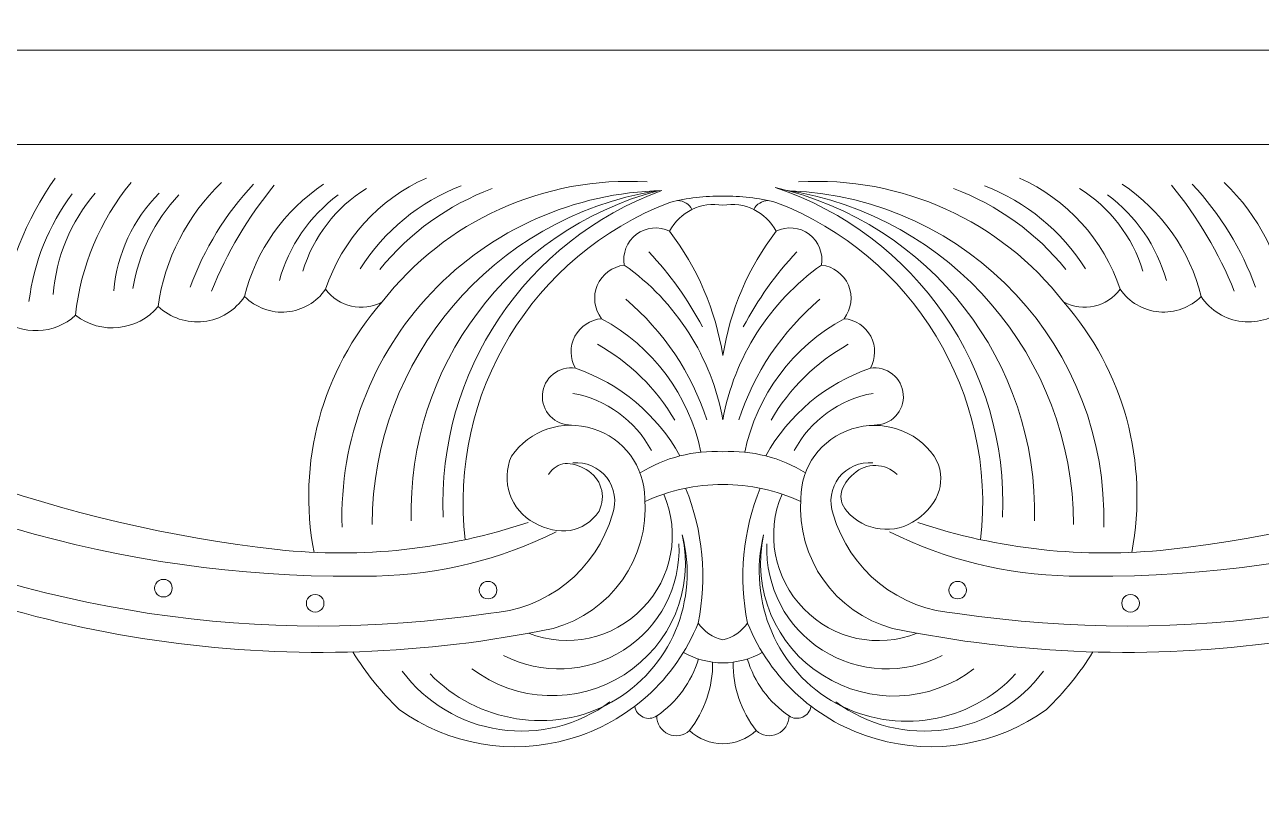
# Model space of a CAD drawing. Header units: millimetres. Extents: x 4338 to 4582, y 3188 to 3439.
# Drawn here: x 4412.27 to 4460.55, y 3347.78 to 3378.08 of the extents above; entities that cross this region are included whole.
import ezdxf

# ---------------------------------------------------------------- set-up
doc = ezdxf.new("R2010")
doc.units = ezdxf.units.MM
doc.header["$MEASUREMENT"] = 0
doc.layers.add('SITARA ALL', color=18, linetype='Continuous', true_color=0x000000)

msp = doc.modelspace()

# ---------------------------------------------------------------- linework, layer by layer
at = {"layer": 'SITARA ALL', "lineweight": 9}
for points, knots in [([(4337.525, 3438.894), (4337.525, 3438.894), (4581.525, 3438.894), (4581.525, 3438.894), (4581.525, 3438.894), (4581.525, 3316.894), (4581.525, 3316.894), (4581.525, 3316.894), (4337.525, 3316.894), (4337.525, 3316.894), (4337.525, 3316.894), (4337.525, 3438.894), (4337.525, 3438.894)], [0, 0, 0, 0, 0.25, 0.25, 0.25, 0.5, 0.5, 0.5, 0.75, 0.75, 0.75, 1, 1, 1, 1]), ([(4539.525, 3349.167), (4539.525, 3349.167), (4535.762, 3349.167), (4535.762, 3349.167), (4535.762, 3349.167), (4535.762, 3373.394), (4535.762, 3373.394), (4535.762, 3373.394), (4439.525, 3373.394), (4439.525, 3373.394), (4439.525, 3373.394), (4343.288, 3373.394), (4343.288, 3373.394), (4343.288, 3373.394), (4343.288, 3349.167), (4343.288, 3349.167), (4343.288, 3349.167), (4339.525, 3349.167), (4339.525, 3349.167), (4339.525, 3349.167), (4339.525, 3377.076), (4339.525, 3377.076)], [0, 0, 0, 0, 0.125, 0.125, 0.125, 0.25, 0.25, 0.25, 0.375, 0.375, 0.375, 0.5, 0.5, 0.5, 0.625, 0.625, 0.625, 0.75, 0.75, 0.75, 1, 1, 1, 1]), ([(4539.525, 3377.076), (4539.525, 3377.076), (4539.525, 3349.167), (4539.525, 3349.167), (4539.525, 3349.167), (4539.525, 3377.076), (4539.525, 3377.076), (4539.525, 3377.076), (4439.525, 3377.076), (4439.525, 3377.076), (4439.525, 3377.076), (4339.525, 3377.076), (4339.525, 3377.076), (4339.525, 3377.076), (4339.525, 3349.167), (4339.525, 3349.167)], [0, 0, 0, 0, 0.166667, 0.166667, 0.166667, 0.333333, 0.333333, 0.333333, 0.5, 0.5, 0.5, 0.666667, 0.666667, 0.666667, 1, 1, 1, 1]), ([(4413.46, 3372.084), (4412.31, 3370.46), (4411.564, 3368.586), (4411.284, 3366.616), (4412.167, 3365.922), (4413.422, 3365.967), (4414.251, 3366.725), (4415.246, 3365.954), (4416.67, 3366.106), (4417.476, 3367.072), (4417.732, 3368.918), (4418.603, 3370.623), (4419.949, 3371.912)], [0, 0, 0, 0, 0.2, 0.2, 0.2, 0.4, 0.4, 0.4, 0.6, 0.6, 0.6, 1, 1, 1, 1]), ([(4427.949, 3372.088), (4426.087, 3371.254), (4424.66, 3369.679), (4424.013, 3367.744), (4423.667, 3367.237), (4423.112, 3366.911), (4422.501, 3366.855), (4421.889, 3366.8), (4421.282, 3367.024), (4420.851, 3367.461), (4420.49, 3366.915), (4419.907, 3366.555), (4419.256, 3366.48), (4418.606, 3366.404), (4417.953, 3366.623), (4417.476, 3367.072)], [0, 0, 0, 0, 0.166667, 0.166667, 0.166667, 0.333333, 0.333333, 0.333333, 0.5, 0.5, 0.5, 0.666667, 0.666667, 0.666667, 1, 1, 1, 1]), ([(4436.566, 3371.936), (4432.554, 3372.173), (4428.685, 3370.421), (4426.219, 3367.247), (4425.464, 3366.837), (4424.521, 3367.05), (4424.013, 3367.744)], [0, 0, 0, 0, 0.333333, 0.333333, 0.333333, 1, 1, 1, 1]), ([(4455.037, 3367.744), (4454.53, 3367.05), (4453.587, 3366.838), (4452.831, 3367.247), (4450.364, 3370.42), (4446.496, 3372.174), (4442.484, 3371.936)], [0, 0, 0, 0, 0.333333, 0.333333, 0.333333, 1, 1, 1, 1]), ([(4451.101, 3372.088), (4452.962, 3371.255), (4454.39, 3369.678), (4455.037, 3367.744), (4455.384, 3367.236), (4455.941, 3366.911), (4456.553, 3366.857), (4457.166, 3366.802), (4457.768, 3367.023), (4458.199, 3367.461), (4458.561, 3366.914), (4459.146, 3366.556), (4459.798, 3366.481), (4460.449, 3366.407), (4461.098, 3366.621), (4461.574, 3367.072), (4462.381, 3366.107), (4463.805, 3365.953), (4464.799, 3366.725), (4465.629, 3365.968), (4466.884, 3365.921), (4467.767, 3366.616)], [0, 0, 0, 0, 0.125, 0.125, 0.125, 0.25, 0.25, 0.25, 0.375, 0.375, 0.375, 0.5, 0.5, 0.5, 0.625, 0.625, 0.625, 0.75, 0.75, 0.75, 1, 1, 1, 1]), ([(4377.611, 3364.208), (4378.109, 3364.117), (4378.506, 3363.738), (4378.621, 3363.244), (4378.736, 3362.75), (4378.54, 3362.23), (4378.133, 3361.928), (4377.224, 3361.315), (4375.992, 3361.54), (4375.358, 3362.435), (4374.724, 3363.33), (4374.997, 3364.622), (4375.876, 3365.276), (4376.583, 3365.792), (4377.476, 3365.98), (4378.33, 3365.794), (4379.185, 3365.609), (4379.921, 3365.062), (4380.35, 3364.3), (4380.779, 3363.538), (4380.861, 3362.629), (4380.577, 3361.802), (4380.292, 3360.975), (4379.663, 3360.308), (4378.855, 3359.972), (4376.936, 3358.987), (4374.597, 3359.389), (4373.117, 3360.959), (4371.637, 3362.528), (4371.41, 3364.95), (4372.505, 3366.809), (4373.65, 3368.664), (4375.547, 3369.929), (4377.699, 3370.276), (4384.999, 3371.405), (4392.466, 3369.909), (4398.769, 3366.058), (4405.776, 3361.419), (4413.781, 3358.511), (4422.132, 3357.574), (4425.433, 3357.217), (4428.771, 3357.578), (4431.919, 3358.632)], [0, 0, 0, 0, 0.066667, 0.066667, 0.066667, 0.133333, 0.133333, 0.133333, 0.2, 0.2, 0.2, 0.266667, 0.266667, 0.266667, 0.333333, 0.333333, 0.333333, 0.4, 0.4, 0.4, 0.466667, 0.466667, 0.466667, 0.533333, 0.533333, 0.533333, 0.6, 0.6, 0.6, 0.666667, 0.666667, 0.666667, 0.733333, 0.733333, 0.733333, 0.8, 0.8, 0.8, 0.866667, 0.866667, 0.866667, 1, 1, 1, 1]), ([(4424.656, 3358.448), (4424.555, 3361.849), (4425.816, 3365.15), (4428.157, 3367.618), (4430.499, 3370.086), (4433.746, 3371.519), (4437.147, 3371.597), (4431.822, 3369.658), (4428.365, 3364.502), (4428.604, 3358.839)], [0, 0, 0, 0, 0.25, 0.25, 0.25, 0.5, 0.5, 0.5, 1, 1, 1, 1]), ([(4449.587, 3357.958), (4450.241, 3363.661), (4446.959, 3369.08), (4441.599, 3371.133), (4440.922, 3371.31), (4440.224, 3371.392), (4439.525, 3371.377), (4438.826, 3371.392), (4438.128, 3371.31), (4437.451, 3371.133), (4432.092, 3369.076), (4428.805, 3363.661), (4429.463, 3357.958)], [0, 0, 0, 0, 0.2, 0.2, 0.2, 0.4, 0.4, 0.4, 0.6, 0.6, 0.6, 1, 1, 1, 1]), ([(4450.446, 3358.839), (4450.687, 3364.635), (4447.067, 3369.887), (4441.561, 3371.716), (4447.607, 3370.349), (4451.847, 3364.893), (4451.691, 3358.697)], [0, 0, 0, 0, 0.333333, 0.333333, 0.333333, 1, 1, 1, 1]), ([(4445.383, 3360.957), (4444.872, 3361.006), (4444.371, 3360.789), (4444.057, 3360.383), (4443.743, 3359.976), (4443.658, 3359.442), (4443.835, 3358.96), (4444.464, 3356.766), (4446.41, 3355.21), (4448.689, 3355.081), (4457.51, 3353.752), (4466.523, 3355.111), (4474.559, 3358.987), (4478.866, 3361.423), (4483.313, 3363.606), (4487.875, 3365.523), (4491.13, 3367.022), (4494.707, 3367.692), (4498.284, 3367.473), (4500.139, 3367.417), (4501.898, 3366.626), (4503.174, 3365.276), (4502.465, 3365.791), (4501.571, 3365.979), (4500.715, 3365.791), (4499.86, 3365.604), (4499.128, 3365.064), (4498.7, 3364.3), (4498.272, 3363.536), (4498.191, 3362.626), (4498.477, 3361.798), (4498.764, 3360.971), (4499.386, 3360.307), (4500.195, 3359.972), (4502.137, 3359.012), (4504.48, 3359.451), (4505.943, 3361.05), (4507.405, 3362.648), (4507.673, 3364.959), (4506.545, 3366.809), (4505.399, 3368.664), (4503.504, 3369.93), (4501.351, 3370.276), (4494.048, 3371.404), (4486.586, 3369.911), (4480.281, 3366.058), (4473.277, 3361.42), (4465.267, 3358.512), (4456.918, 3357.574), (4453.618, 3357.217), (4450.279, 3357.578), (4447.131, 3358.632)], [0, 0, 0, 0, 0.055556, 0.055556, 0.055556, 0.111111, 0.111111, 0.111111, 0.166667, 0.166667, 0.166667, 0.222222, 0.222222, 0.222222, 0.277778, 0.277778, 0.277778, 0.333333, 0.333333, 0.333333, 0.388889, 0.388889, 0.388889, 0.444444, 0.444444, 0.444444, 0.5, 0.5, 0.5, 0.555556, 0.555556, 0.555556, 0.611111, 0.611111, 0.611111, 0.666667, 0.666667, 0.666667, 0.722222, 0.722222, 0.722222, 0.777778, 0.777778, 0.777778, 0.833333, 0.833333, 0.833333, 0.888889, 0.888889, 0.888889, 1, 1, 1, 1]), ([(4441.606, 3370.009), (4441.209, 3370.766), (4440.366, 3371.177), (4439.525, 3371.024), (4438.684, 3371.177), (4437.841, 3370.766), (4437.444, 3370.009)], [0, 0, 0, 0, 0.333333, 0.333333, 0.333333, 1, 1, 1, 1]), ([(4433.767, 3364.656), (4433.549, 3365.041), (4433.542, 3365.511), (4433.748, 3365.903), (4433.954, 3366.294), (4434.35, 3366.554), (4434.792, 3366.592), (4434.505, 3366.964), (4434.44, 3367.461), (4434.622, 3367.894), (4434.804, 3368.326), (4435.209, 3368.629), (4435.676, 3368.684), (4435.594, 3369.143), (4435.778, 3369.608), (4436.15, 3369.889), (4436.522, 3370.169), (4437.025, 3370.214), (4437.444, 3370.009), (4438.529, 3368.587), (4439.245, 3366.917), (4439.525, 3365.151), (4439.805, 3366.917), (4440.521, 3368.587), (4441.606, 3370.009), (4442.024, 3370.216), (4442.522, 3370.171), (4442.895, 3369.892), (4443.269, 3369.614), (4443.453, 3369.143), (4443.374, 3368.684), (4443.841, 3368.631), (4444.243, 3368.33), (4444.426, 3367.898), (4444.61, 3367.466), (4444.544, 3366.965), (4444.259, 3366.592), (4442.262, 3365.507), (4440.843, 3363.601), (4440.381, 3361.376)], [0, 0, 0, 0, 0.071429, 0.071429, 0.071429, 0.142857, 0.142857, 0.142857, 0.214286, 0.214286, 0.214286, 0.285714, 0.285714, 0.285714, 0.357143, 0.357143, 0.357143, 0.428571, 0.428571, 0.428571, 0.5, 0.5, 0.5, 0.571429, 0.571429, 0.571429, 0.642857, 0.642857, 0.642857, 0.714286, 0.714286, 0.714286, 0.785714, 0.785714, 0.785714, 0.857143, 0.857143, 0.857143, 1, 1, 1, 1]), ([(4433.02, 3358.271), (4430.84, 3357.178), (4428.441, 3356.586), (4426.002, 3356.539), (4416.936, 3356.338), (4408.001, 3358.771), (4400.285, 3363.538), (4394.63, 3367.441), (4387.915, 3369.511), (4381.043, 3369.468), (4378.765, 3369.468), (4376.555, 3368.696), (4374.772, 3367.276), (4373.78, 3366.351), (4373.461, 3364.909), (4373.971, 3363.651), (4374.482, 3362.394), (4375.687, 3361.581), (4377.044, 3361.609)], [0, 0, 0, 0, 0.142857, 0.142857, 0.142857, 0.285714, 0.285714, 0.285714, 0.428571, 0.428571, 0.428571, 0.571429, 0.571429, 0.571429, 0.714286, 0.714286, 0.714286, 1, 1, 1, 1]), ([(4502.006, 3361.609), (4503.363, 3361.593), (4504.59, 3362.416), (4505.089, 3363.677), (4505.589, 3364.939), (4505.278, 3366.36), (4504.278, 3367.276), (4502.495, 3368.695), (4500.285, 3369.468), (4498.007, 3369.468), (4491.135, 3369.51), (4484.42, 3367.442), (4478.765, 3363.538), (4471.05, 3358.77), (4462.114, 3356.339), (4453.048, 3356.539), (4450.609, 3356.586), (4448.21, 3357.178), (4446.03, 3358.271)], [0, 0, 0, 0, 0.142857, 0.142857, 0.142857, 0.285714, 0.285714, 0.285714, 0.428571, 0.428571, 0.428571, 0.571429, 0.571429, 0.571429, 0.714286, 0.714286, 0.714286, 1, 1, 1, 1]), ([(4443.374, 3368.684), (4441.347, 3367.252), (4439.965, 3365.082), (4439.525, 3362.64), (4439.085, 3365.082), (4437.703, 3367.253), (4435.676, 3368.684)], [0, 0, 0, 0, 0.333333, 0.333333, 0.333333, 1, 1, 1, 1]), ([(4375.876, 3365.276), (4377.151, 3366.626), (4378.911, 3367.416), (4380.767, 3367.473), (4384.343, 3367.692), (4387.92, 3367.022), (4391.175, 3365.523), (4395.737, 3363.606), (4400.184, 3361.423), (4404.491, 3358.987), (4412.527, 3355.112), (4421.54, 3353.75), (4430.362, 3355.081), (4432.64, 3355.211), (4434.587, 3356.765), (4435.215, 3358.96), (4435.39, 3359.442), (4435.305, 3359.981), (4434.99, 3360.387), (4434.675, 3360.792), (4434.178, 3361.007), (4433.667, 3360.957)], [0, 0, 0, 0, 0.125, 0.125, 0.125, 0.25, 0.25, 0.25, 0.375, 0.375, 0.375, 0.5, 0.5, 0.5, 0.625, 0.625, 0.625, 0.75, 0.75, 0.75, 1, 1, 1, 1]), ([(4378.715, 3365.683), (4381.179, 3366.595), (4383.881, 3366.649), (4386.38, 3365.838), (4392.312, 3364.063), (4398.02, 3361.605), (4403.386, 3358.514), (4412.474, 3353.826), (4422.891, 3352.406), (4432.901, 3354.496), (4435.155, 3355.113), (4436.656, 3357.237), (4436.478, 3359.568), (4436.472, 3360.82), (4435.655, 3361.923), (4434.46, 3362.295), (4433.264, 3362.667), (4431.986, 3362.25), (4431.271, 3361.222), (4430.847, 3360.251), (4431.236, 3359.118), (4432.166, 3358.612), (4433.097, 3358.105), (4434.107, 3358.193), (4434.691, 3359.077), (4434.983, 3359.665), (4434.762, 3360.379), (4434.189, 3360.701), (4433.616, 3361.022), (4433.066, 3361.056), (4432.716, 3360.5)], [0, 0, 0, 0, 0.090909, 0.090909, 0.090909, 0.181818, 0.181818, 0.181818, 0.272727, 0.272727, 0.272727, 0.363636, 0.363636, 0.363636, 0.454545, 0.454545, 0.454545, 0.545455, 0.545455, 0.545455, 0.636364, 0.636364, 0.636364, 0.727273, 0.727273, 0.727273, 0.818182, 0.818182, 0.818182, 1, 1, 1, 1]), ([(4446.334, 3360.5), (4445.868, 3360.963), (4445.121, 3360.979), (4444.635, 3360.538), (4444.148, 3360.096), (4443.942, 3359.585), (4444.359, 3359.077), (4445.048, 3358.272), (4446.238, 3358.129), (4447.098, 3358.746), (4447.959, 3359.364), (4448.32, 3360.311), (4447.779, 3361.222), (4447.051, 3362.241), (4445.747, 3362.671), (4444.556, 3362.284), (4443.365, 3361.898), (4442.562, 3360.82), (4442.572, 3359.568), (4442.396, 3357.237), (4443.894, 3355.111), (4446.149, 3354.496), (4456.159, 3352.408), (4466.577, 3353.825), (4475.664, 3358.514), (4481.03, 3361.605), (4486.738, 3364.062), (4492.67, 3365.838), (4495.169, 3366.65), (4497.871, 3366.595), (4500.335, 3365.683)], [0, 0, 0, 0, 0.090909, 0.090909, 0.090909, 0.181818, 0.181818, 0.181818, 0.272727, 0.272727, 0.272727, 0.363636, 0.363636, 0.363636, 0.454545, 0.454545, 0.454545, 0.545455, 0.545455, 0.545455, 0.636364, 0.636364, 0.636364, 0.727273, 0.727273, 0.727273, 0.818182, 0.818182, 0.818182, 1, 1, 1, 1]), ([(4445.437, 3362.437), (4445.75, 3362.431), (4446.051, 3362.558), (4446.266, 3362.785), (4446.482, 3363.012), (4446.592, 3363.318), (4446.57, 3363.63), (4446.548, 3363.943), (4446.396, 3364.232), (4446.151, 3364.427), (4445.906, 3364.621), (4445.592, 3364.705), (4445.283, 3364.656), (4445.5, 3365.042), (4445.506, 3365.513), (4445.298, 3365.905), (4445.09, 3366.297), (4444.701, 3366.556), (4444.259, 3366.592)], [0, 0, 0, 0, 0.142857, 0.142857, 0.142857, 0.285714, 0.285714, 0.285714, 0.428571, 0.428571, 0.428571, 0.571429, 0.571429, 0.571429, 0.714286, 0.714286, 0.714286, 1, 1, 1, 1]), ([(4437.848, 3361.231), (4436.963, 3362.842), (4435.508, 3364.064), (4433.767, 3364.656), (4433.458, 3364.704), (4433.142, 3364.621), (4432.898, 3364.425), (4432.653, 3364.23), (4432.501, 3363.943), (4432.48, 3363.63), (4432.458, 3363.318), (4432.569, 3363.011), (4432.785, 3362.784), (4433.001, 3362.557), (4433.3, 3362.431), (4433.613, 3362.437)], [0, 0, 0, 0, 0.166667, 0.166667, 0.166667, 0.333333, 0.333333, 0.333333, 0.5, 0.5, 0.5, 0.666667, 0.666667, 0.666667, 1, 1, 1, 1]), ([(4442.751, 3360.568), (4441.787, 3361.171), (4440.66, 3361.459), (4439.525, 3361.392), (4438.39, 3361.459), (4437.263, 3361.171), (4436.299, 3360.568)], [0, 0, 0, 0, 0.333333, 0.333333, 0.333333, 1, 1, 1, 1]), ([(4431.934, 3354.306), (4433.48, 3353.7), (4435.238, 3354.084), (4436.391, 3355.279), (4437.543, 3356.474), (4437.876, 3358.218), (4437.215, 3359.741)], [0, 0, 0, 0, 0.333333, 0.333333, 0.333333, 1, 1, 1, 1]), ([(4442.564, 3359.446), (4441.614, 3359.894), (4440.575, 3360.121), (4439.525, 3360.109), (4438.475, 3360.121), (4437.436, 3359.894), (4436.486, 3359.446)], [0, 0, 0, 0, 0.333333, 0.333333, 0.333333, 1, 1, 1, 1]), ([(4441.835, 3359.741), (4441.185, 3358.213), (4441.519, 3356.444), (4442.68, 3355.257), (4443.841, 3354.071), (4445.575, 3353.689), (4447.116, 3354.306)], [0, 0, 0, 0, 0.333333, 0.333333, 0.333333, 1, 1, 1, 1]), ([(4429.723, 3352.919), (4431.46, 3351.601), (4433.835, 3351.508), (4435.669, 3352.686), (4437.503, 3353.865), (4438.416, 3356.016), (4437.939, 3358.143), (4438.614, 3355.593), (4437.481, 3352.908), (4435.183, 3351.613), (4432.885, 3350.317), (4429.926, 3350.818), (4428.094, 3352.715)], [0, 0, 0, 0, 0.2, 0.2, 0.2, 0.4, 0.4, 0.4, 0.6, 0.6, 0.6, 1, 1, 1, 1]), ([(4430.961, 3353.44), (4432.448, 3352.668), (4434.234, 3352.747), (4435.646, 3353.649), (4437.059, 3354.55), (4437.884, 3356.119), (4437.809, 3357.793)], [0, 0, 0, 0, 0.333333, 0.333333, 0.333333, 1, 1, 1, 1]), ([(4450.956, 3352.715), (4449.16, 3350.783), (4446.286, 3350.308), (4443.964, 3351.56), (4441.641, 3352.811), (4440.485, 3355.58), (4441.111, 3358.143), (4440.654, 3356.011), (4441.577, 3353.821), (4443.422, 3352.66), (4445.268, 3351.499), (4447.603, 3351.585), (4449.327, 3352.919)], [0, 0, 0, 0, 0.2, 0.2, 0.2, 0.4, 0.4, 0.4, 0.6, 0.6, 0.6, 1, 1, 1, 1]), ([(4441.241, 3357.793), (4441.173, 3356.119), (4442.003, 3354.535), (4443.419, 3353.639), (4444.834, 3352.743), (4446.605, 3352.662), (4448.089, 3353.44)], [0, 0, 0, 0, 0.333333, 0.333333, 0.333333, 1, 1, 1, 1]), ([(4418.027, 3356.065), (4418.027, 3356.188), (4417.961, 3356.301), (4417.855, 3356.363), (4417.748, 3356.424), (4417.617, 3356.424), (4417.511, 3356.363), (4417.404, 3356.301), (4417.339, 3356.188), (4417.339, 3356.065), (4417.339, 3355.942), (4417.404, 3355.828), (4417.511, 3355.767), (4417.617, 3355.706), (4417.748, 3355.706), (4417.855, 3355.767), (4417.961, 3355.828), (4418.027, 3355.942), (4418.027, 3356.065)], [0, 0, 0, 0, 0.166667, 0.166667, 0.166667, 0.333333, 0.333333, 0.333333, 0.5, 0.5, 0.5, 0.666667, 0.666667, 0.666667, 0.833333, 0.833333, 0.833333, 1, 1, 1, 1]), ([(4430.701, 3355.988), (4430.701, 3356.11), (4430.635, 3356.224), (4430.529, 3356.285), (4430.422, 3356.347), (4430.291, 3356.347), (4430.185, 3356.285), (4430.078, 3356.224), (4430.013, 3356.11), (4430.013, 3355.988), (4430.013, 3355.865), (4430.078, 3355.751), (4430.185, 3355.69), (4430.291, 3355.628), (4430.422, 3355.628), (4430.529, 3355.69), (4430.635, 3355.751), (4430.701, 3355.865), (4430.701, 3355.988)], [0, 0, 0, 0, 0.166667, 0.166667, 0.166667, 0.333333, 0.333333, 0.333333, 0.5, 0.5, 0.5, 0.666667, 0.666667, 0.666667, 0.833333, 0.833333, 0.833333, 1, 1, 1, 1]), ([(4449.037, 3355.988), (4449.037, 3356.11), (4448.972, 3356.224), (4448.865, 3356.285), (4448.759, 3356.347), (4448.628, 3356.347), (4448.521, 3356.285), (4448.415, 3356.224), (4448.349, 3356.11), (4448.349, 3355.988), (4448.349, 3355.865), (4448.415, 3355.751), (4448.521, 3355.69), (4448.628, 3355.628), (4448.759, 3355.628), (4448.865, 3355.69), (4448.972, 3355.751), (4449.037, 3355.865), (4449.037, 3355.988)], [0, 0, 0, 0, 0.166667, 0.166667, 0.166667, 0.333333, 0.333333, 0.333333, 0.5, 0.5, 0.5, 0.666667, 0.666667, 0.666667, 0.833333, 0.833333, 0.833333, 1, 1, 1, 1]), ([(4423.951, 3355.475), (4423.951, 3355.598), (4423.886, 3355.712), (4423.779, 3355.773), (4423.673, 3355.835), (4423.542, 3355.835), (4423.435, 3355.773), (4423.329, 3355.712), (4423.263, 3355.598), (4423.263, 3355.475), (4423.263, 3355.352), (4423.329, 3355.239), (4423.435, 3355.178), (4423.542, 3355.116), (4423.673, 3355.116), (4423.779, 3355.178), (4423.886, 3355.239), (4423.951, 3355.352), (4423.951, 3355.475)], [0, 0, 0, 0, 0.166667, 0.166667, 0.166667, 0.333333, 0.333333, 0.333333, 0.5, 0.5, 0.5, 0.666667, 0.666667, 0.666667, 0.833333, 0.833333, 0.833333, 1, 1, 1, 1]), ([(4455.787, 3355.475), (4455.787, 3355.598), (4455.721, 3355.712), (4455.615, 3355.773), (4455.508, 3355.835), (4455.377, 3355.835), (4455.271, 3355.773), (4455.164, 3355.712), (4455.099, 3355.598), (4455.099, 3355.475), (4455.099, 3355.352), (4455.164, 3355.239), (4455.271, 3355.178), (4455.377, 3355.116), (4455.508, 3355.116), (4455.615, 3355.178), (4455.721, 3355.239), (4455.787, 3355.352), (4455.787, 3355.475)], [0, 0, 0, 0, 0.166667, 0.166667, 0.166667, 0.333333, 0.333333, 0.333333, 0.5, 0.5, 0.5, 0.666667, 0.666667, 0.666667, 0.833333, 0.833333, 0.833333, 1, 1, 1, 1]), ([(4425.077, 3353.575), (4425.584, 3352.754), (4426.193, 3351.999), (4426.888, 3351.329), (4428.815, 3349.941), (4431.273, 3349.517), (4433.553, 3350.178), (4435.833, 3350.84), (4437.677, 3352.498), (4438.562, 3354.702), (4438.792, 3354.372), (4439.134, 3354.138), (4439.525, 3354.042), (4439.916, 3354.138), (4440.258, 3354.372), (4440.488, 3354.702), (4441.378, 3352.5), (4443.231, 3350.83), (4445.512, 3350.174), (4447.794, 3349.517), (4450.238, 3349.937), (4452.162, 3351.329), (4452.857, 3351.999), (4453.466, 3352.754), (4453.973, 3353.575)], [0, 0, 0, 0, 0.111111, 0.111111, 0.111111, 0.222222, 0.222222, 0.222222, 0.333333, 0.333333, 0.333333, 0.444444, 0.444444, 0.444444, 0.555556, 0.555556, 0.555556, 0.666667, 0.666667, 0.666667, 0.777778, 0.777778, 0.777778, 1, 1, 1, 1]), ([(4437.985, 3353.556), (4438.455, 3353.291), (4438.985, 3353.15), (4439.525, 3353.146), (4440.065, 3353.15), (4440.595, 3353.291), (4441.065, 3353.556)], [0, 0, 0, 0, 0.333333, 0.333333, 0.333333, 1, 1, 1, 1]), ([(4438.57, 3353.3), (4438.297, 3352.394), (4437.722, 3351.607), (4436.942, 3351.072), (4436.939, 3350.767), (4437.118, 3350.49), (4437.397, 3350.367), (4437.675, 3350.244), (4437.997, 3350.295), (4438.22, 3350.502)], [0, 0, 0, 0, 0.25, 0.25, 0.25, 0.5, 0.5, 0.5, 1, 1, 1, 1]), ([(4439.925, 3353.174), (4439.913, 3352.206), (4440.232, 3351.263), (4440.83, 3350.502), (4440.476, 3350.171), (4440.009, 3349.988), (4439.525, 3349.99), (4439.041, 3349.988), (4438.574, 3350.171), (4438.22, 3350.502), (4438.818, 3351.263), (4439.137, 3352.206), (4439.125, 3353.174)], [0, 0, 0, 0, 0.2, 0.2, 0.2, 0.4, 0.4, 0.4, 0.6, 0.6, 0.6, 1, 1, 1, 1]), ([(4440.48, 3353.3), (4440.753, 3352.393), (4441.327, 3351.607), (4442.108, 3351.072), (4442.267, 3350.967), (4442.467, 3350.951), (4442.641, 3351.028), (4442.814, 3351.104), (4442.937, 3351.262), (4442.967, 3351.45)], [0, 0, 0, 0, 0.25, 0.25, 0.25, 0.5, 0.5, 0.5, 1, 1, 1, 1]), ([(4427.007, 3352.828), (4427.922, 3351.591), (4429.292, 3350.768), (4430.814, 3350.543), (4432.337, 3350.318), (4433.88, 3350.704), (4435.114, 3351.624)], [0, 0, 0, 0, 0.333333, 0.333333, 0.333333, 1, 1, 1, 1]), ([(4443.936, 3351.624), (4445.171, 3350.706), (4446.721, 3350.317), (4448.243, 3350.544), (4449.765, 3350.771), (4451.13, 3351.59), (4452.043, 3352.828)], [0, 0, 0, 0, 0.333333, 0.333333, 0.333333, 1, 1, 1, 1]), ([(4436.083, 3351.45), (4436.114, 3351.262), (4436.237, 3351.103), (4436.411, 3351.027), (4436.585, 3350.951), (4436.784, 3350.967), (4436.942, 3351.072)], [0, 0, 0, 0, 0.333333, 0.333333, 0.333333, 1, 1, 1, 1]), ([(4440.83, 3350.502), (4441.055, 3350.296), (4441.38, 3350.244), (4441.658, 3350.369), (4441.936, 3350.494), (4442.113, 3350.767), (4442.108, 3351.072)], [0, 0, 0, 0, 0.333333, 0.333333, 0.333333, 1, 1, 1, 1])]:
    msp.add_open_spline(points, degree=3, knots=knots, dxfattribs=at)
for points in [[(4416.418, 3371.909), (4415.201, 3370.431), (4414.448, 3368.629), (4414.251, 3366.725)], [(4421.2, 3371.847), (4420.112, 3370.685), (4419.269, 3369.315), (4418.724, 3367.818)], [(4422.011, 3371.803), (4420.986, 3370.557), (4420.159, 3369.162), (4419.557, 3367.665)], [(4423.937, 3371.846), (4422.396, 3370.821), (4421.295, 3369.258), (4420.851, 3367.461)], [(4458.199, 3367.461), (4457.754, 3369.258), (4456.654, 3370.821), (4455.113, 3371.846)], [(4459.493, 3367.665), (4458.891, 3369.162), (4458.064, 3370.557), (4457.039, 3371.803)], [(4460.326, 3367.818), (4459.781, 3369.315), (4458.939, 3370.685), (4457.85, 3371.847)], [(4461.574, 3367.072), (4461.318, 3368.918), (4460.447, 3370.623), (4459.101, 3371.912)], [(4414.12, 3371.474), (4413.204, 3370.242), (4412.623, 3368.794), (4412.433, 3367.27)], [(4415.019, 3371.496), (4414.067, 3370.381), (4413.492, 3368.994), (4413.375, 3367.533)], [(4417.517, 3371.496), (4416.498, 3370.472), (4415.871, 3369.125), (4415.742, 3367.686)], [(4418.283, 3371.43), (4417.338, 3370.414), (4416.713, 3369.143), (4416.487, 3367.774)], [(4424.509, 3371.431), (4423.39, 3370.601), (4422.581, 3369.423), (4422.208, 3368.081)], [(4425.605, 3371.672), (4424.412, 3370.939), (4423.53, 3369.794), (4423.129, 3368.453)], [(4429.313, 3371.782), (4427.682, 3371.157), (4426.298, 3370.021), (4425.369, 3368.542)], [(4436.913, 3371.589), (4430.536, 3370.518), (4425.856, 3365.022), (4425.83, 3358.555)], [(4430.518, 3371.673), (4428.8, 3371.035), (4427.287, 3369.947), (4426.136, 3368.52)], [(4436.99, 3371.592), (4431.184, 3370.032), (4427.203, 3364.707), (4427.359, 3358.697)], [(4453.22, 3358.555), (4453.188, 3365.086), (4448.424, 3370.624), (4441.968, 3371.616)], [(4454.394, 3358.448), (4454.592, 3365.451), (4449.137, 3371.309), (4442.137, 3371.589)], [(4452.914, 3368.52), (4451.763, 3369.946), (4450.25, 3371.035), (4448.532, 3371.673)], [(4453.681, 3368.542), (4452.751, 3370.021), (4451.368, 3371.158), (4449.737, 3371.782)], [(4455.921, 3368.453), (4455.52, 3369.794), (4454.639, 3370.94), (4453.445, 3371.672)], [(4456.842, 3368.081), (4456.469, 3369.423), (4455.66, 3370.601), (4454.541, 3371.431)], [(4438.318, 3370.858), (4438.211, 3371.069), (4437.996, 3371.203), (4437.759, 3371.207)], [(4441.291, 3371.207), (4441.054, 3371.203), (4440.839, 3371.069), (4440.732, 3370.858)], [(4438.728, 3366.274), (4438.165, 3367.339), (4437.461, 3368.322), (4436.635, 3369.2)], [(4442.415, 3369.2), (4441.59, 3368.322), (4440.885, 3367.339), (4440.322, 3366.274)], [(4426.219, 3367.247), (4423.871, 3364.569), (4422.89, 3360.961), (4423.562, 3357.464)], [(4438.904, 3362.641), (4438.302, 3364.472), (4437.209, 3366.102), (4435.741, 3367.351)], [(4443.309, 3367.351), (4441.842, 3366.102), (4440.748, 3364.472), (4440.146, 3362.641)], [(4455.488, 3357.464), (4456.159, 3360.962), (4455.179, 3364.57), (4452.831, 3367.247)], [(4438.669, 3361.376), (4438.206, 3363.6), (4436.789, 3365.508), (4434.792, 3366.592)], [(4437.644, 3362.623), (4436.927, 3363.869), (4435.885, 3364.896), (4434.627, 3365.592)], [(4444.423, 3365.592), (4443.165, 3364.896), (4442.123, 3363.869), (4441.407, 3362.623)], [(4445.283, 3364.656), (4443.542, 3364.063), (4442.087, 3362.843), (4441.202, 3361.231)], [(4436.736, 3361.438), (4436.108, 3362.616), (4434.975, 3363.441), (4433.661, 3363.676)], [(4445.389, 3363.676), (4444.075, 3363.44), (4442.942, 3362.616), (4442.314, 3361.438)], [(4438.562, 3354.702), (4438.917, 3356.469), (4438.746, 3358.3), (4438.07, 3359.971)], [(4440.981, 3359.971), (4440.305, 3358.3), (4440.133, 3356.469), (4440.488, 3354.702)]]:
    msp.add_open_spline(points, degree=3, dxfattribs=at)

doc.saveas('drawing.dxf')
